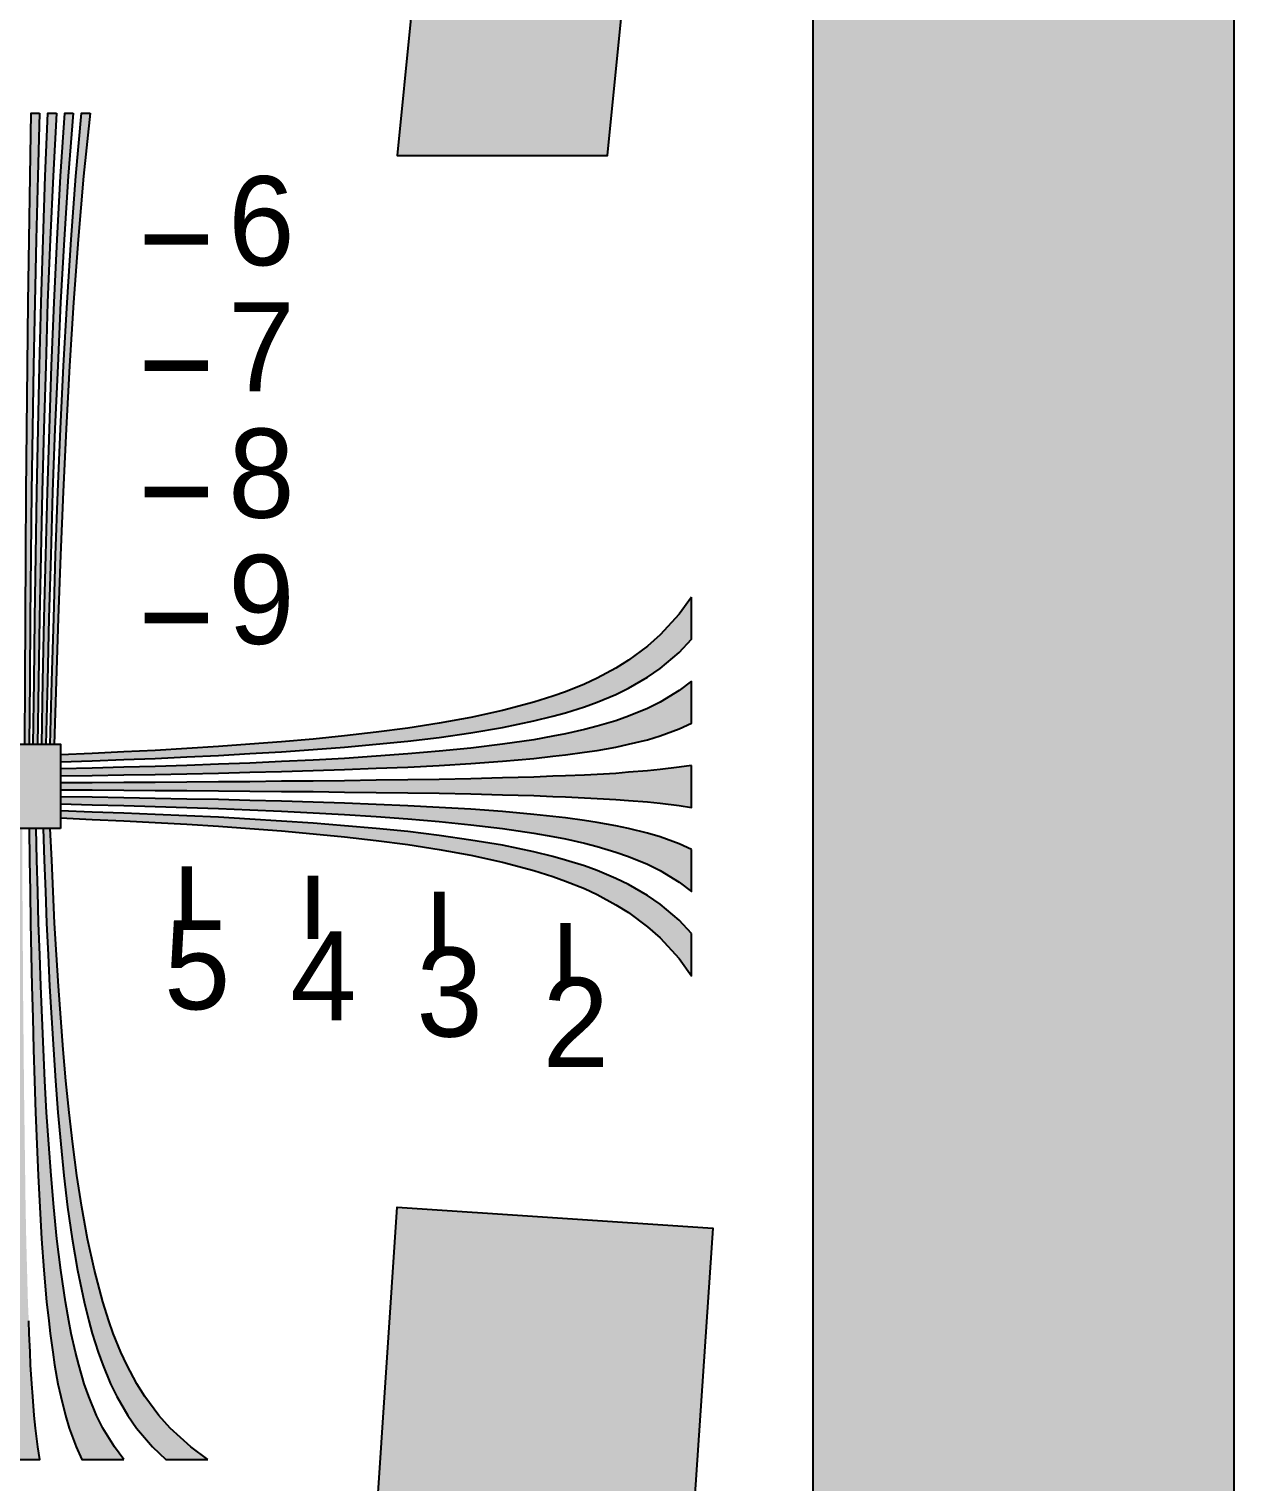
# Model space of a CAD drawing. Header units: millimetres. Extents: x 0 to 791, y 0 to 492.
# Drawn here: x 676.6 to 791.1, y 86 to 224.1 of the extents above; entities that cross this region are included whole.
import ezdxf

# ---------------------------------------------------------------- set-up
doc = ezdxf.new("R2010")
doc.units = ezdxf.units.MM
for name, color, linetype in [('FRAME', 7, 'Continuous'), ('LABELS', 7, 'Continuous'), ('PERIPHERY', 7, 'Continuous'), ('SFR', 7, 'Continuous')]:
    doc.layers.add(name, color=color, linetype=linetype)

msp = doc.modelspace()

# ---------------------------------------------------------------- hatches: boundary and pattern name
at = {"layer": 'FRAME', "true_color": 0x000000}
h = msp.add_hatch(color=7, dxfattribs=at)
h.dxf.hatch_style = 1
h.paths.add_polyline_path([(751.12, 452.12), (791.12, 452.12), (791.12, 52.13), (751.12, 52.13), (751.12, 452.12)])
at = {"layer": 'PERIPHERY', "true_color": 0x000000}
h = msp.add_hatch(color=7, dxfattribs=at)
h.dxf.hatch_style = 1
h.paths.add_polyline_path([(677.56, 216.13), (677.38, 210.13), (677.22, 204.12), (677.1, 198.12), (676.98, 192.12), (676.9, 186.12), (676.8, 180.12), (676.74, 174.12), (676.68, 168.12), (676.62, 162.12), (676.56, 156.12), (676.16, 156.12), (676.2, 162.12), (676.22, 168.12), (676.26, 174.12), (676.3, 180.12), (676.36, 186.12), (676.42, 192.12), (676.48, 198.12), (676.56, 204.12), (676.66, 210.13), (676.76, 216.13), (677.56, 216.13)])
h = msp.add_hatch(color=7, dxfattribs=at)
h.dxf.hatch_style = 1
h.paths.add_polyline_path([(679.16, 216.13), (678.84, 210.13), (678.56, 204.12), (678.32, 198.12), (678.14, 192.12), (677.96, 186.12), (677.8, 180.12), (677.68, 174.12), (677.56, 168.12), (677.46, 162.12), (677.36, 156.12), (676.96, 156.12), (677.04, 162.12), (677.12, 168.12), (677.2, 174.12), (677.3, 180.12), (677.42, 186.12), (677.56, 192.12), (677.72, 198.12), (677.9, 204.12), (678.1, 210.13), (678.36, 216.13), (679.16, 216.13)])
h = msp.add_hatch(color=7, dxfattribs=at)
h.dxf.hatch_style = 1
h.paths.add_polyline_path([(680.76, 216.13), (680.28, 210.13), (679.9, 204.12), (679.56, 198.12), (679.28, 192.12), (679.02, 186.12), (678.8, 180.12), (678.62, 174.12), (678.44, 168.12), (678.3, 162.12), (678.16, 156.12), (677.76, 156.12), (677.88, 162.12), (678, 168.12), (678.14, 174.12), (678.3, 180.12), (678.5, 186.12), (678.7, 192.12), (678.94, 198.12), (679.22, 204.12), (679.56, 210.13), (679.96, 216.13), (680.76, 216.13)])
h = msp.add_hatch(color=7, dxfattribs=at)
h.dxf.hatch_style = 1
h.paths.add_polyline_path([(682.36, 216.13), (681.74, 210.13), (681.22, 204.12), (680.8, 198.12), (680.42, 192.12), (680.1, 186.12), (679.8, 180.12), (679.56, 174.12), (679.34, 168.12), (679.14, 162.12), (678.96, 156.12), (678.56, 156.12), (678.72, 162.12), (678.9, 168.12), (679.08, 174.12), (679.3, 180.12), (679.56, 186.12), (679.84, 192.12), (680.18, 198.12), (680.56, 204.12), (681.02, 210.13), (681.56, 216.13), (682.36, 216.13)])
h = msp.add_hatch(color=7, dxfattribs=at)
h.dxf.hatch_style = 1
h.paths.add_polyline_path([(739.56, 170.13), (738.36, 168.49), (736.56, 166.53), (735.36, 165.47), (733.56, 164.13), (732.36, 163.37), (730.56, 162.41), (729.36, 161.85), (727.56, 161.13), (726.36, 160.71), (724.56, 160.13), (721.56, 159.33), (718.56, 158.67), (715.56, 158.13), (712.56, 157.67), (709.56, 157.27), (706.56, 156.93), (703.56, 156.63), (700.56, 156.37), (697.56, 156.13), (694.56, 155.91), (691.56, 155.73), (688.56, 155.55), (685.56, 155.41), (682.56, 155.27), (679.56, 155.13), (679.56, 154.47), (682.56, 154.57), (685.56, 154.67), (688.56, 154.79), (691.56, 154.93), (694.56, 155.07), (697.56, 155.25), (700.56, 155.43), (703.56, 155.63), (706.56, 155.87), (709.56, 156.13), (712.56, 156.43), (715.56, 156.79), (718.56, 157.23), (721.56, 157.73), (724.56, 158.35), (726.36, 158.79), (727.56, 159.13), (729.36, 159.69), (730.56, 160.13), (732.36, 160.87), (733.56, 161.47), (735.36, 162.51), (736.56, 163.33), (738.36, 164.85), (739.56, 166.13), (739.56, 170.13)])
h = msp.add_hatch(color=7, dxfattribs=at)
h.dxf.hatch_style = 1
h.paths.add_polyline_path([(739.56, 162.13), (738.36, 161.23), (736.56, 160.13), (735.36, 159.53), (733.56, 158.79), (732.36, 158.37), (730.56, 157.85), (729.36, 157.53), (727.56, 157.13), (726.36, 156.89), (724.56, 156.57), (721.56, 156.13), (718.56, 155.77), (715.56, 155.47), (712.56, 155.21), (709.56, 154.99), (706.56, 154.79), (703.56, 154.63), (700.56, 154.49), (697.56, 154.35), (694.56, 154.23), (691.56, 154.13), (688.56, 154.03), (685.56, 153.95), (682.56, 153.87), (679.56, 153.79), (679.56, 153.13), (682.56, 153.17), (685.56, 153.23), (688.56, 153.27), (691.56, 153.33), (694.56, 153.39), (697.56, 153.47), (700.56, 153.55), (703.56, 153.63), (706.56, 153.73), (709.56, 153.85), (712.56, 153.97), (715.56, 154.13), (718.56, 154.31), (721.56, 154.53), (724.56, 154.79), (726.36, 154.99), (727.56, 155.13), (729.36, 155.37), (730.56, 155.55), (732.36, 155.87), (733.56, 156.13), (735.36, 156.57), (736.56, 156.93), (738.36, 157.59), (739.56, 158.13), (739.56, 162.13)])
h = msp.add_hatch(color=7, dxfattribs=at)
h.dxf.hatch_style = 1
h.paths.add_polyline_path([(679.56, 148.13), (671.56, 148.13), (671.56, 156.13), (679.56, 156.13), (679.56, 148.13)])
h = msp.add_hatch(color=7, dxfattribs=at)
h.dxf.hatch_style = 1
h.paths.add_polyline_path([(739.56, 154.13), (738.36, 153.95), (736.56, 153.73), (735.36, 153.61), (733.56, 153.47), (732.36, 153.37), (730.56, 153.27), (729.36, 153.21), (727.56, 153.13), (726.36, 153.09), (724.56, 153.01), (721.56, 152.93), (718.56, 152.85), (715.56, 152.79), (712.56, 152.75), (709.56, 152.71), (706.56, 152.67), (703.56, 152.63), (700.56, 152.61), (697.56, 152.57), (694.56, 152.55), (691.56, 152.53), (688.56, 152.51), (685.56, 152.49), (682.56, 152.47), (679.56, 152.47), (679.56, 151.79), (682.56, 151.79), (685.56, 151.77), (688.56, 151.75), (691.56, 151.73), (694.56, 151.71), (697.56, 151.69), (700.56, 151.65), (703.56, 151.63), (706.56, 151.59), (709.56, 151.55), (712.56, 151.51), (715.56, 151.47), (718.56, 151.41), (721.56, 151.33), (724.56, 151.25), (726.36, 151.17), (727.56, 151.13), (729.36, 151.05), (730.56, 150.99), (732.36, 150.87), (733.56, 150.79), (735.36, 150.65), (736.56, 150.53), (738.36, 150.31), (739.56, 150.13), (739.56, 154.13)])
h = msp.add_hatch(color=7, dxfattribs=at)
h.dxf.hatch_style = 1
h.paths.add_polyline_path([(739.56, 146.13), (738.36, 146.67), (736.56, 147.33), (735.36, 147.69), (733.56, 148.13), (732.36, 148.37), (730.56, 148.71), (729.36, 148.89), (727.56, 149.13), (726.36, 149.27), (724.56, 149.47), (721.56, 149.73), (718.56, 149.95), (715.56, 150.13), (712.56, 150.29), (709.56, 150.41), (706.56, 150.53), (703.56, 150.63), (700.56, 150.71), (697.56, 150.79), (694.56, 150.87), (691.56, 150.93), (688.56, 150.99), (685.56, 151.03), (682.56, 151.09), (679.56, 151.13), (679.56, 150.47), (682.56, 150.39), (685.56, 150.31), (688.56, 150.23), (691.56, 150.13), (694.56, 150.03), (697.56, 149.91), (700.56, 149.77), (703.56, 149.63), (706.56, 149.47), (709.56, 149.27), (712.56, 149.05), (715.56, 148.79), (718.56, 148.49), (721.56, 148.13), (724.56, 147.69), (726.36, 147.37), (727.56, 147.13), (729.36, 146.73), (730.56, 146.41), (732.36, 145.87), (733.56, 145.47), (735.36, 144.73), (736.56, 144.13), (738.36, 143.03), (739.56, 142.13), (739.56, 146.13)])
h = msp.add_hatch(color=7, dxfattribs=at)
h.dxf.hatch_style = 1
h.paths.add_polyline_path([(739.56, 138.13), (738.36, 139.41), (736.56, 140.93), (735.36, 141.75), (733.56, 142.79), (732.36, 143.37), (730.56, 144.13), (729.36, 144.57), (727.56, 145.13), (726.36, 145.47), (724.56, 145.91), (721.56, 146.53), (718.56, 147.03), (715.56, 147.47), (712.56, 147.83), (709.56, 148.13), (706.56, 148.39), (703.56, 148.63), (700.56, 148.83), (697.56, 149.01), (694.56, 149.19), (691.56, 149.33), (688.56, 149.47), (685.56, 149.59), (682.56, 149.69), (679.56, 149.79), (679.56, 149.13), (682.56, 148.99), (685.56, 148.85), (688.56, 148.71), (691.56, 148.53), (694.56, 148.35), (697.56, 148.13), (700.56, 147.89), (703.56, 147.63), (706.56, 147.33), (709.56, 146.99), (712.56, 146.59), (715.56, 146.13), (718.56, 145.59), (721.56, 144.93), (724.56, 144.13), (726.36, 143.55), (727.56, 143.13), (729.36, 142.41), (730.56, 141.85), (732.36, 140.87), (733.56, 140.13), (735.36, 138.79), (736.56, 137.73), (738.36, 135.77), (739.56, 134.13), (739.56, 138.13)])
h = msp.add_hatch(color=7, dxfattribs=at)
h.dxf.hatch_style = 1
h.paths.add_polyline_path([(677.57, 88.13), (677.39, 89.33), (677.17, 91.13), (677.05, 92.33), (676.91, 94.13), (676.81, 95.33), (676.71, 97.13), (676.65, 98.33), (676.57, 100.13), (676.53, 101.33), (676.45, 103.13), (676.37, 106.13), (676.29, 109.13), (676.23, 112.13), (676.19, 115.13), (676.15, 118.13), (676.11, 121.13), (676.07, 124.13), (676.05, 127.13), (676.01, 130.13), (675.99, 133.13), (675.97, 136.13), (675.95, 139.13), (675.93, 142.13), (675.91, 145.13), (675.91, 148.13), (675.23, 148.13), (675.23, 145.13), (675.21, 142.13), (675.19, 139.13), (675.17, 136.13), (675.15, 133.13), (675.13, 130.13), (675.09, 127.13), (675.07, 124.13), (675.03, 121.13), (674.99, 118.13), (674.95, 115.13), (674.91, 112.13), (674.85, 109.13), (674.77, 106.13), (674.69, 103.13), (674.61, 101.33), (674.57, 100.13), (674.49, 98.33), (674.43, 97.13), (674.31, 95.33), (674.23, 94.13), (674.09, 92.33), (673.97, 91.13), (673.75, 89.33), (673.57, 88.13), (677.57, 88.13)])
h = msp.add_hatch(color=7, dxfattribs=at)
h.dxf.hatch_style = 1
h.paths.add_polyline_path([(685.57, 88.13), (684.67, 89.33), (683.57, 91.13), (682.97, 92.33), (682.23, 94.13), (681.81, 95.33), (681.29, 97.13), (680.97, 98.33), (680.57, 100.13), (680.33, 101.33), (680.01, 103.13), (679.57, 106.13), (679.21, 109.13), (678.91, 112.13), (678.65, 115.13), (678.43, 118.13), (678.23, 121.13), (678.07, 124.13), (677.93, 127.13), (677.79, 130.13), (677.67, 133.13), (677.57, 136.13), (677.47, 139.13), (677.39, 142.13), (677.31, 145.13), (677.23, 148.13), (676.57, 148.13), (676.61, 145.13), (676.67, 142.13), (676.71, 139.13), (676.77, 136.13), (676.83, 133.13), (676.91, 130.13), (676.99, 127.13), (677.07, 124.13), (677.17, 121.13), (677.29, 118.13), (677.41, 115.13), (677.57, 112.13), (677.75, 109.13), (677.97, 106.13), (678.23, 103.13), (678.43, 101.33), (678.57, 100.13), (678.81, 98.33), (678.99, 97.13), (679.31, 95.33), (679.57, 94.13), (680.01, 92.33), (680.37, 91.13), (681.03, 89.33), (681.57, 88.13), (685.57, 88.13)])
h = msp.add_hatch(color=7, dxfattribs=at)
h.dxf.hatch_style = 1
h.paths.add_polyline_path([(693.57, 88.13), (691.93, 89.33), (689.97, 91.13), (688.91, 92.33), (687.57, 94.13), (686.81, 95.33), (685.85, 97.13), (685.29, 98.33), (684.57, 100.13), (684.15, 101.33), (683.57, 103.13), (682.77, 106.13), (682.11, 109.13), (681.57, 112.13), (681.11, 115.13), (680.71, 118.13), (680.37, 121.13), (680.07, 124.13), (679.81, 127.13), (679.57, 130.13), (679.35, 133.13), (679.17, 136.13), (678.99, 139.13), (678.85, 142.13), (678.71, 145.13), (678.57, 148.13), (677.91, 148.13), (678.01, 145.13), (678.11, 142.13), (678.23, 139.13), (678.37, 136.13), (678.51, 133.13), (678.69, 130.13), (678.87, 127.13), (679.07, 124.13), (679.31, 121.13), (679.57, 118.13), (679.87, 115.13), (680.23, 112.13), (680.67, 109.13), (681.17, 106.13), (681.79, 103.13), (682.23, 101.33), (682.57, 100.13), (683.13, 98.33), (683.57, 97.13), (684.31, 95.33), (684.91, 94.13), (685.95, 92.33), (686.77, 91.13), (688.29, 89.33), (689.57, 88.13), (693.57, 88.13)])
at = {"layer": 'SFR', "true_color": 0x000000}
h = msp.add_hatch(color=7, dxfattribs=at)
h.dxf.hatch_style = 1
h.paths.add_polyline_path([(619.56, 292.12), (611.56, 212.12), (631.56, 212.12), (634.97, 246.18), (714.17, 238.26), (711.56, 212.12), (731.56, 212.12), (739.56, 292.12), (719.56, 292.12), (716.15, 258.06), (636.95, 265.99), (639.56, 292.12), (619.56, 292.12), (619.56, 292.12)])
h = msp.add_hatch(color=7, dxfattribs=at)
h.dxf.hatch_style = 1
h.paths.add_polyline_path([(739.56, 80.12), (709.56, 82.12), (711.56, 112.13), (741.56, 110.13), (739.56, 80.12)])

# ---------------------------------------------------------------- linework, layer by layer
at = {"layer": 'FRAME', "color": 250}
msp.add_lwpolyline([(751.12, 452.12), (791.12, 452.12), (791.12, 52.13), (751.12, 52.13), (751.12, 452.12)], close=True, dxfattribs=at)
at = {"layer": 'FRAME', "color": 250, "true_color": 0x000000}
for points in [[(751.12, 452.12), (751.12, 52.13), (791.12, 52.13)], [(791.12, 52.13), (791.12, 452.12), (751.12, 452.12)]]:
    msp.add_solid(points, dxfattribs=at)
at = {"layer": 'PERIPHERY', "color": 250}
for points in [[(677.56, 216.13), (677.38, 210.13), (677.22, 204.12), (677.1, 198.12), (676.98, 192.12), (676.9, 186.12), (676.8, 180.12), (676.74, 174.12), (676.68, 168.12), (676.62, 162.12), (676.56, 156.12), (676.16, 156.12), (676.2, 162.12), (676.22, 168.12), (676.26, 174.12), (676.3, 180.12), (676.36, 186.12), (676.42, 192.12), (676.48, 198.12), (676.56, 204.12), (676.66, 210.13), (676.76, 216.13), (677.56, 216.13)], [(679.16, 216.13), (678.84, 210.13), (678.56, 204.12), (678.32, 198.12), (678.14, 192.12), (677.96, 186.12), (677.8, 180.12), (677.68, 174.12), (677.56, 168.12), (677.46, 162.12), (677.36, 156.12), (676.96, 156.12), (677.04, 162.12), (677.12, 168.12), (677.2, 174.12), (677.3, 180.12), (677.42, 186.12), (677.56, 192.12), (677.72, 198.12), (677.9, 204.12), (678.1, 210.13), (678.36, 216.13), (679.16, 216.13)], [(680.76, 216.13), (680.28, 210.13), (679.9, 204.12), (679.56, 198.12), (679.28, 192.12), (679.02, 186.12), (678.8, 180.12), (678.62, 174.12), (678.44, 168.12), (678.3, 162.12), (678.16, 156.12), (677.76, 156.12), (677.88, 162.12), (678, 168.12), (678.14, 174.12), (678.3, 180.12), (678.5, 186.12), (678.7, 192.12), (678.94, 198.12), (679.22, 204.12), (679.56, 210.13), (679.96, 216.13), (680.76, 216.13)], [(682.36, 216.13), (681.74, 210.13), (681.22, 204.12), (680.8, 198.12), (680.42, 192.12), (680.1, 186.12), (679.8, 180.12), (679.56, 174.12), (679.34, 168.12), (679.14, 162.12), (678.96, 156.12), (678.56, 156.12), (678.72, 162.12), (678.9, 168.12), (679.08, 174.12), (679.3, 180.12), (679.56, 186.12), (679.84, 192.12), (680.18, 198.12), (680.56, 204.12), (681.02, 210.13), (681.56, 216.13), (682.36, 216.13)], [(739.56, 170.13), (738.36, 168.49), (736.56, 166.53), (735.36, 165.47), (733.56, 164.13), (732.36, 163.37), (730.56, 162.41), (729.36, 161.85), (727.56, 161.13), (726.36, 160.71), (724.56, 160.13), (721.56, 159.33), (718.56, 158.67), (715.56, 158.13), (712.56, 157.67), (709.56, 157.27), (706.56, 156.93), (703.56, 156.63), (700.56, 156.37), (697.56, 156.13), (694.56, 155.91), (691.56, 155.73), (688.56, 155.55), (685.56, 155.41), (682.56, 155.27), (679.56, 155.13), (679.56, 154.47), (682.56, 154.57), (685.56, 154.67), (688.56, 154.79), (691.56, 154.93), (694.56, 155.07), (697.56, 155.25), (700.56, 155.43), (703.56, 155.63), (706.56, 155.87), (709.56, 156.13), (712.56, 156.43), (715.56, 156.79), (718.56, 157.23), (721.56, 157.73), (724.56, 158.35), (726.36, 158.79), (727.56, 159.13), (729.36, 159.69), (730.56, 160.13), (732.36, 160.87), (733.56, 161.47), (735.36, 162.51), (736.56, 163.33), (738.36, 164.85), (739.56, 166.13), (739.56, 170.13)], [(739.56, 162.13), (738.36, 161.23), (736.56, 160.13), (735.36, 159.53), (733.56, 158.79), (732.36, 158.37), (730.56, 157.85), (729.36, 157.53), (727.56, 157.13), (726.36, 156.89), (724.56, 156.57), (721.56, 156.13), (718.56, 155.77), (715.56, 155.47), (712.56, 155.21), (709.56, 154.99), (706.56, 154.79), (703.56, 154.63), (700.56, 154.49), (697.56, 154.35), (694.56, 154.23), (691.56, 154.13), (688.56, 154.03), (685.56, 153.95), (682.56, 153.87), (679.56, 153.79), (679.56, 153.13), (682.56, 153.17), (685.56, 153.23), (688.56, 153.27), (691.56, 153.33), (694.56, 153.39), (697.56, 153.47), (700.56, 153.55), (703.56, 153.63), (706.56, 153.73), (709.56, 153.85), (712.56, 153.97), (715.56, 154.13), (718.56, 154.31), (721.56, 154.53), (724.56, 154.79), (726.36, 154.99), (727.56, 155.13), (729.36, 155.37), (730.56, 155.55), (732.36, 155.87), (733.56, 156.13), (735.36, 156.57), (736.56, 156.93), (738.36, 157.59), (739.56, 158.13), (739.56, 162.13)], [(679.56, 148.13), (671.56, 148.13), (671.56, 156.13), (679.56, 156.13), (679.56, 148.13)], [(739.56, 154.13), (738.36, 153.95), (736.56, 153.73), (735.36, 153.61), (733.56, 153.47), (732.36, 153.37), (730.56, 153.27), (729.36, 153.21), (727.56, 153.13), (726.36, 153.09), (724.56, 153.01), (721.56, 152.93), (718.56, 152.85), (715.56, 152.79), (712.56, 152.75), (709.56, 152.71), (706.56, 152.67), (703.56, 152.63), (700.56, 152.61), (697.56, 152.57), (694.56, 152.55), (691.56, 152.53), (688.56, 152.51), (685.56, 152.49), (682.56, 152.47), (679.56, 152.47), (679.56, 151.79), (682.56, 151.79), (685.56, 151.77), (688.56, 151.75), (691.56, 151.73), (694.56, 151.71), (697.56, 151.69), (700.56, 151.65), (703.56, 151.63), (706.56, 151.59), (709.56, 151.55), (712.56, 151.51), (715.56, 151.47), (718.56, 151.41), (721.56, 151.33), (724.56, 151.25), (726.36, 151.17), (727.56, 151.13), (729.36, 151.05), (730.56, 150.99), (732.36, 150.87), (733.56, 150.79), (735.36, 150.65), (736.56, 150.53), (738.36, 150.31), (739.56, 150.13), (739.56, 154.13)], [(739.56, 146.13), (738.36, 146.67), (736.56, 147.33), (735.36, 147.69), (733.56, 148.13), (732.36, 148.37), (730.56, 148.71), (729.36, 148.89), (727.56, 149.13), (726.36, 149.27), (724.56, 149.47), (721.56, 149.73), (718.56, 149.95), (715.56, 150.13), (712.56, 150.29), (709.56, 150.41), (706.56, 150.53), (703.56, 150.63), (700.56, 150.71), (697.56, 150.79), (694.56, 150.87), (691.56, 150.93), (688.56, 150.99), (685.56, 151.03), (682.56, 151.09), (679.56, 151.13), (679.56, 150.47), (682.56, 150.39), (685.56, 150.31), (688.56, 150.23), (691.56, 150.13), (694.56, 150.03), (697.56, 149.91), (700.56, 149.77), (703.56, 149.63), (706.56, 149.47), (709.56, 149.27), (712.56, 149.05), (715.56, 148.79), (718.56, 148.49), (721.56, 148.13), (724.56, 147.69), (726.36, 147.37), (727.56, 147.13), (729.36, 146.73), (730.56, 146.41), (732.36, 145.87), (733.56, 145.47), (735.36, 144.73), (736.56, 144.13), (738.36, 143.03), (739.56, 142.13), (739.56, 146.13)], [(739.56, 138.13), (738.36, 139.41), (736.56, 140.93), (735.36, 141.75), (733.56, 142.79), (732.36, 143.37), (730.56, 144.13), (729.36, 144.57), (727.56, 145.13), (726.36, 145.47), (724.56, 145.91), (721.56, 146.53), (718.56, 147.03), (715.56, 147.47), (712.56, 147.83), (709.56, 148.13), (706.56, 148.39), (703.56, 148.63), (700.56, 148.83), (697.56, 149.01), (694.56, 149.19), (691.56, 149.33), (688.56, 149.47), (685.56, 149.59), (682.56, 149.69), (679.56, 149.79), (679.56, 149.13), (682.56, 148.99), (685.56, 148.85), (688.56, 148.71), (691.56, 148.53), (694.56, 148.35), (697.56, 148.13), (700.56, 147.89), (703.56, 147.63), (706.56, 147.33), (709.56, 146.99), (712.56, 146.59), (715.56, 146.13), (718.56, 145.59), (721.56, 144.93), (724.56, 144.13), (726.36, 143.55), (727.56, 143.13), (729.36, 142.41), (730.56, 141.85), (732.36, 140.87), (733.56, 140.13), (735.36, 138.79), (736.56, 137.73), (738.36, 135.77), (739.56, 134.13), (739.56, 138.13)], [(685.57, 88.13), (684.67, 89.33), (683.57, 91.13), (682.97, 92.33), (682.23, 94.13), (681.81, 95.33), (681.29, 97.13), (680.97, 98.33), (680.57, 100.13), (680.33, 101.33), (680.01, 103.13), (679.57, 106.13), (679.21, 109.13), (678.91, 112.13), (678.65, 115.13), (678.43, 118.13), (678.23, 121.13), (678.07, 124.13), (677.93, 127.13), (677.79, 130.13), (677.67, 133.13), (677.57, 136.13), (677.47, 139.13), (677.39, 142.13), (677.31, 145.13), (677.23, 148.13), (676.57, 148.13), (676.61, 145.13), (676.67, 142.13), (676.71, 139.13), (676.77, 136.13), (676.83, 133.13), (676.91, 130.13), (676.99, 127.13), (677.07, 124.13), (677.17, 121.13), (677.29, 118.13), (677.41, 115.13), (677.57, 112.13), (677.75, 109.13), (677.97, 106.13), (678.23, 103.13), (678.43, 101.33), (678.57, 100.13), (678.81, 98.33), (678.99, 97.13), (679.31, 95.33), (679.57, 94.13), (680.01, 92.33), (680.37, 91.13), (681.03, 89.33), (681.57, 88.13), (685.57, 88.13)], [(693.57, 88.13), (691.93, 89.33), (689.97, 91.13), (688.91, 92.33), (687.57, 94.13), (686.81, 95.33), (685.85, 97.13), (685.29, 98.33), (684.57, 100.13), (684.15, 101.33), (683.57, 103.13), (682.77, 106.13), (682.11, 109.13), (681.57, 112.13), (681.11, 115.13), (680.71, 118.13), (680.37, 121.13), (680.07, 124.13), (679.81, 127.13), (679.57, 130.13), (679.35, 133.13), (679.17, 136.13), (678.99, 139.13), (678.85, 142.13), (678.71, 145.13), (678.57, 148.13), (677.91, 148.13), (678.01, 145.13), (678.11, 142.13), (678.23, 139.13), (678.37, 136.13), (678.51, 133.13), (678.69, 130.13), (678.87, 127.13), (679.07, 124.13), (679.31, 121.13), (679.57, 118.13), (679.87, 115.13), (680.23, 112.13), (680.67, 109.13), (681.17, 106.13), (681.79, 103.13), (682.23, 101.33), (682.57, 100.13), (683.13, 98.33), (683.57, 97.13), (684.31, 95.33), (684.91, 94.13), (685.95, 92.33), (686.77, 91.13), (688.29, 89.33), (689.57, 88.13), (693.57, 88.13)]]:
    msp.add_lwpolyline(points, close=True, dxfattribs=at)
at = {"layer": 'PERIPHERY', "color": 250, "lineweight": 35, "const_width": 1}
for points in [[(693.56, 204.12), (687.56, 204.12)], [(693.56, 192.12), (687.56, 192.12)], [(693.56, 180.12), (687.56, 180.12)], [(693.56, 168.13), (687.56, 168.13)], [(691.56, 144.53), (691.56, 138.53)], [(703.56, 143.63), (703.56, 137.63)], [(715.56, 142.13), (715.56, 136.13)], [(727.56, 139.13), (727.56, 133.13)]]:
    msp.add_lwpolyline(points, dxfattribs=at)
at = {"layer": 'PERIPHERY', "color": 250}
msp.add_lwpolyline([(673.57, 88.13), (677.57, 88.13), (677.57, 88.13), (677.39, 89.33), (677.17, 91.13), (677.05, 92.33), (676.91, 94.13), (676.81, 95.33), (676.71, 97.13), (676.65, 98.33), (676.57, 100.13), (676.53, 101.33)], dxfattribs=at)
at = {"layer": 'PERIPHERY', "color": 250, "true_color": 0x000000}
for points in [[(677.56, 216.13), (676.3, 180.12), (676.26, 174.12)], [(676.26, 174.12), (677.38, 210.13), (677.56, 216.13)], [(677.56, 216.13), (676.36, 186.12), (676.3, 180.12)], [(677.56, 216.13), (676.42, 192.12), (676.36, 186.12)], [(677.56, 216.13), (676.48, 198.12), (676.42, 192.12)], [(677.56, 216.13), (676.56, 204.12), (676.48, 198.12)], [(677.56, 216.13), (676.66, 210.13), (676.56, 204.12)], [(677.56, 216.13), (676.76, 216.13), (676.66, 210.13)], [(679.16, 216.13), (677.56, 192.12), (677.42, 186.12)], [(677.42, 186.12), (678.84, 210.13), (679.16, 216.13)], [(679.16, 216.13), (677.72, 198.12), (677.56, 192.12)], [(679.16, 216.13), (677.9, 204.12), (677.72, 198.12)], [(679.16, 216.13), (678.1, 210.13), (677.9, 204.12)], [(679.16, 216.13), (678.36, 216.13), (678.1, 210.13)], [(680.76, 216.13), (678.94, 198.12), (678.7, 192.12)], [(678.7, 192.12), (680.28, 210.13), (680.76, 216.13)], [(680.76, 216.13), (679.22, 204.12), (678.94, 198.12)], [(680.76, 216.13), (679.56, 210.13), (679.22, 204.12)], [(680.76, 216.13), (679.96, 216.13), (679.56, 210.13)], [(682.36, 216.13), (680.18, 198.12), (679.84, 192.12)], [(679.84, 192.12), (681.74, 210.13), (682.36, 216.13)], [(682.36, 216.13), (680.56, 204.12), (680.18, 198.12)], [(682.36, 216.13), (681.02, 210.13), (680.56, 204.12)], [(682.36, 216.13), (681.56, 216.13), (681.02, 210.13)], [(676.26, 174.12), (677.22, 204.12), (677.38, 210.13)], [(677.42, 186.12), (678.56, 204.12), (678.84, 210.13)], [(678.7, 192.12), (679.9, 204.12), (680.28, 210.13)], [(679.84, 192.12), (681.22, 204.12), (681.74, 210.13)], [(676.26, 174.12), (677.1, 198.12), (677.22, 204.12)], [(677.42, 186.12), (678.32, 198.12), (678.56, 204.12)], [(678.7, 192.12), (679.56, 198.12), (679.9, 204.12)], [(679.84, 192.12), (680.8, 198.12), (681.22, 204.12)], [(676.26, 174.12), (676.98, 192.12), (677.1, 198.12)], [(677.42, 186.12), (678.14, 192.12), (678.32, 198.12)], [(678.7, 192.12), (679.28, 192.12), (679.56, 198.12)], [(679.84, 192.12), (680.42, 192.12), (680.8, 198.12)], [(676.26, 174.12), (676.9, 186.12), (676.98, 192.12)], [(677.42, 186.12), (677.96, 186.12), (678.14, 192.12)], [(678.7, 192.12), (677.88, 162.12), (677.76, 156.12)], [(678.7, 192.12), (677.76, 156.12), (678.16, 156.12)], [(678.7, 192.12), (678, 168.12), (677.88, 162.12)], [(678.7, 192.12), (678.14, 174.12), (678, 168.12)], [(678.7, 192.12), (678.5, 186.12), (678.14, 174.12)], [(678.7, 192.12), (678.16, 156.12), (678.3, 162.12)], [(678.7, 192.12), (678.3, 162.12), (678.44, 168.12)], [(678.7, 192.12), (678.44, 168.12), (678.62, 174.12)], [(679.84, 192.12), (678.72, 162.12), (678.56, 156.12)], [(679.84, 192.12), (678.56, 156.12), (678.96, 156.12)], [(678.7, 192.12), (678.62, 174.12), (678.8, 180.12)], [(678.7, 192.12), (678.8, 180.12), (679.02, 186.12)], [(678.7, 192.12), (679.02, 186.12), (679.28, 192.12)], [(679.84, 192.12), (678.9, 168.12), (678.72, 162.12)], [(679.84, 192.12), (679.08, 174.12), (678.9, 168.12)], [(679.84, 192.12), (678.96, 156.12), (679.14, 162.12)], [(679.84, 192.12), (679.3, 180.12), (679.08, 174.12)], [(679.84, 192.12), (679.14, 162.12), (679.34, 168.12)], [(679.84, 192.12), (679.56, 186.12), (679.3, 180.12)], [(679.84, 192.12), (679.34, 168.12), (679.56, 174.12)], [(679.84, 192.12), (679.56, 174.12), (679.8, 180.12)], [(679.84, 192.12), (679.8, 180.12), (680.1, 186.12)], [(679.84, 192.12), (680.1, 186.12), (680.42, 192.12)], [(676.26, 174.12), (676.8, 180.12), (676.9, 186.12)], [(677.42, 186.12), (677.04, 162.12), (676.96, 156.12)], [(677.42, 186.12), (676.96, 156.12), (677.36, 156.12)], [(677.42, 186.12), (677.12, 168.12), (677.04, 162.12)], [(677.42, 186.12), (677.2, 174.12), (677.12, 168.12)], [(677.42, 186.12), (677.3, 180.12), (677.2, 174.12)], [(677.42, 186.12), (677.36, 156.12), (677.46, 162.12)], [(677.42, 186.12), (677.46, 162.12), (677.56, 168.12)], [(677.42, 186.12), (677.56, 168.12), (677.68, 174.12)], [(677.42, 186.12), (677.68, 174.12), (677.8, 180.12)], [(677.42, 186.12), (677.8, 180.12), (677.96, 186.12)], [(678.5, 186.12), (678.3, 180.12), (678.14, 174.12)], [(676.26, 174.12), (676.74, 174.12), (676.8, 180.12)], [(676.26, 174.12), (676.56, 156.12), (676.62, 162.12)], [(676.26, 174.12), (676.62, 162.12), (676.68, 168.12)], [(676.26, 174.12), (676.68, 168.12), (676.74, 174.12)], [(739.56, 166.13), (739.56, 170.13), (738.36, 168.49)], [(739.56, 166.13), (738.36, 168.49), (736.56, 166.53)], [(739.56, 166.13), (729.36, 161.85), (718.56, 157.23)], [(739.56, 166.13), (718.56, 157.23), (721.56, 157.73)], [(739.56, 166.13), (721.56, 157.73), (724.56, 158.35)], [(739.56, 166.13), (724.56, 158.35), (726.36, 158.79)], [(739.56, 166.13), (726.36, 158.79), (727.56, 159.13)], [(739.56, 166.13), (727.56, 159.13), (729.36, 159.69)], [(739.56, 166.13), (730.56, 162.41), (729.36, 161.85)], [(739.56, 166.13), (729.36, 159.69), (730.56, 160.13)], [(739.56, 166.13), (732.36, 163.37), (730.56, 162.41)], [(739.56, 166.13), (730.56, 160.13), (732.36, 160.87)], [(739.56, 166.13), (733.56, 164.13), (732.36, 163.37)], [(739.56, 166.13), (732.36, 160.87), (733.56, 161.47)], [(739.56, 166.13), (735.36, 165.47), (733.56, 164.13)], [(739.56, 166.13), (733.56, 161.47), (735.36, 162.51)], [(739.56, 166.13), (736.56, 166.53), (735.36, 165.47)], [(739.56, 166.13), (735.36, 162.51), (736.56, 163.33)], [(736.56, 163.33), (738.36, 164.85), (739.56, 166.13)], [(729.36, 161.85), (727.56, 161.13), (718.56, 157.23)], [(739.56, 158.13), (739.56, 162.13), (738.36, 161.23)], [(727.56, 161.13), (726.36, 160.71), (715.56, 156.79)], [(727.56, 161.13), (715.56, 156.79), (718.56, 157.23)], [(726.36, 160.71), (724.56, 160.13), (715.56, 156.79)], [(739.56, 158.13), (738.36, 161.23), (736.56, 160.13)], [(721.56, 159.33), (718.56, 158.67), (706.56, 155.87)], [(721.56, 159.33), (706.56, 155.87), (709.56, 156.13)], [(721.56, 159.33), (709.56, 156.13), (712.56, 156.43)], [(724.56, 160.13), (721.56, 159.33), (712.56, 156.43)], [(724.56, 160.13), (712.56, 156.43), (715.56, 156.79)], [(739.56, 158.13), (735.36, 159.53), (733.56, 158.79)], [(739.56, 158.13), (736.56, 160.13), (735.36, 159.53)], [(712.56, 157.67), (709.56, 157.27), (694.56, 155.07)], [(712.56, 157.67), (694.56, 155.07), (697.56, 155.25)], [(715.56, 158.13), (712.56, 157.67), (697.56, 155.25)], [(715.56, 158.13), (697.56, 155.25), (700.56, 155.43)], [(715.56, 158.13), (700.56, 155.43), (703.56, 155.63)], [(739.56, 158.13), (718.56, 155.77), (700.56, 153.55)], [(739.56, 158.13), (700.56, 153.55), (703.56, 153.63)], [(718.56, 158.67), (715.56, 158.13), (703.56, 155.63)], [(718.56, 158.67), (703.56, 155.63), (706.56, 155.87)], [(739.56, 158.13), (703.56, 153.63), (706.56, 153.73)], [(739.56, 158.13), (706.56, 153.73), (709.56, 153.85)], [(739.56, 158.13), (709.56, 153.85), (712.56, 153.97)], [(739.56, 158.13), (712.56, 153.97), (715.56, 154.13)], [(739.56, 158.13), (715.56, 154.13), (718.56, 154.31)], [(739.56, 158.13), (721.56, 156.13), (718.56, 155.77)], [(739.56, 158.13), (718.56, 154.31), (721.56, 154.53)], [(739.56, 158.13), (724.56, 156.57), (721.56, 156.13)], [(739.56, 158.13), (721.56, 154.53), (724.56, 154.79)], [(739.56, 158.13), (726.36, 156.89), (724.56, 156.57)], [(739.56, 158.13), (724.56, 154.79), (726.36, 154.99)], [(739.56, 158.13), (727.56, 157.13), (726.36, 156.89)], [(739.56, 158.13), (726.36, 154.99), (727.56, 155.13)], [(739.56, 158.13), (729.36, 157.53), (727.56, 157.13)], [(739.56, 158.13), (727.56, 155.13), (729.36, 155.37)], [(739.56, 158.13), (730.56, 157.85), (729.36, 157.53)], [(739.56, 158.13), (729.36, 155.37), (730.56, 155.55)], [(739.56, 158.13), (732.36, 158.37), (730.56, 157.85)], [(739.56, 158.13), (730.56, 155.55), (732.36, 155.87)], [(739.56, 158.13), (733.56, 158.79), (732.36, 158.37)], [(739.56, 158.13), (732.36, 155.87), (733.56, 156.13)], [(739.56, 158.13), (733.56, 156.13), (735.36, 156.57)], [(739.56, 158.13), (735.36, 156.57), (736.56, 156.93)], [(736.56, 156.93), (738.36, 157.59), (739.56, 158.13)], [(679.56, 148.13), (679.56, 156.13), (671.56, 156.13)], [(671.56, 156.13), (671.56, 148.13), (679.56, 148.13)], [(703.56, 156.63), (700.56, 156.37), (679.56, 154.47)], [(703.56, 156.63), (679.56, 154.47), (682.56, 154.57)], [(700.56, 156.37), (697.56, 156.13), (679.56, 154.47)], [(697.56, 156.13), (694.56, 155.91), (679.56, 154.47)], [(703.56, 156.63), (682.56, 154.57), (685.56, 154.67)], [(706.56, 156.93), (703.56, 156.63), (685.56, 154.67)], [(706.56, 156.93), (685.56, 154.67), (688.56, 154.79)], [(709.56, 157.27), (706.56, 156.93), (688.56, 154.79)], [(709.56, 157.27), (688.56, 154.79), (691.56, 154.93)], [(709.56, 157.27), (691.56, 154.93), (694.56, 155.07)], [(694.56, 155.91), (691.56, 155.73), (679.56, 154.47)], [(691.56, 155.73), (688.56, 155.55), (679.56, 154.47)], [(688.56, 155.55), (682.56, 155.27), (679.56, 155.13)], [(688.56, 155.55), (679.56, 155.13), (679.56, 154.47)], [(706.56, 154.79), (703.56, 154.63), (679.56, 153.13)], [(706.56, 154.79), (679.56, 153.13), (682.56, 153.17)], [(688.56, 155.55), (685.56, 155.41), (682.56, 155.27)], [(709.56, 154.99), (706.56, 154.79), (682.56, 153.17)], [(709.56, 154.99), (682.56, 153.17), (685.56, 153.23)], [(709.56, 154.99), (685.56, 153.23), (688.56, 153.27)], [(712.56, 155.21), (709.56, 154.99), (688.56, 153.27)], [(712.56, 155.21), (688.56, 153.27), (691.56, 153.33)], [(715.56, 155.47), (712.56, 155.21), (691.56, 153.33)], [(715.56, 155.47), (691.56, 153.33), (694.56, 153.39)], [(715.56, 155.47), (694.56, 153.39), (697.56, 153.47)], [(718.56, 155.77), (715.56, 155.47), (697.56, 153.47)], [(718.56, 155.77), (697.56, 153.47), (700.56, 153.55)], [(703.56, 154.63), (700.56, 154.49), (679.56, 153.13)], [(700.56, 154.49), (697.56, 154.35), (679.56, 153.13)], [(697.56, 154.35), (694.56, 154.23), (679.56, 153.13)], [(694.56, 154.23), (691.56, 154.13), (679.56, 153.13)], [(691.56, 154.13), (688.56, 154.03), (679.56, 153.13)], [(688.56, 154.03), (685.56, 153.95), (679.56, 153.79)], [(688.56, 154.03), (679.56, 153.79), (679.56, 153.13)], [(685.56, 153.95), (682.56, 153.87), (679.56, 153.79)], [(739.56, 150.13), (732.36, 153.37), (730.56, 153.27)], [(739.56, 150.13), (733.56, 153.47), (732.36, 153.37)], [(739.56, 150.13), (735.36, 153.61), (733.56, 153.47)], [(739.56, 150.13), (736.56, 153.73), (735.36, 153.61)], [(739.56, 150.13), (738.36, 153.95), (736.56, 153.73)], [(739.56, 150.13), (739.56, 154.13), (738.36, 153.95)], [(721.56, 152.93), (718.56, 152.85), (679.56, 151.79)], [(721.56, 152.93), (679.56, 151.79), (682.56, 151.79)], [(718.56, 152.85), (715.56, 152.79), (679.56, 151.79)], [(715.56, 152.79), (712.56, 152.75), (679.56, 151.79)], [(712.56, 152.75), (709.56, 152.71), (679.56, 151.79)], [(709.56, 152.71), (706.56, 152.67), (679.56, 151.79)], [(706.56, 152.67), (703.56, 152.63), (679.56, 151.79)], [(703.56, 152.63), (697.56, 152.57), (679.56, 151.79)], [(697.56, 152.57), (694.56, 152.55), (679.56, 151.79)], [(694.56, 152.55), (691.56, 152.53), (679.56, 151.79)], [(691.56, 152.53), (688.56, 152.51), (679.56, 151.79)], [(688.56, 152.51), (685.56, 152.49), (679.56, 151.79)], [(685.56, 152.49), (682.56, 152.47), (679.56, 151.79)], [(682.56, 152.47), (679.56, 152.47), (679.56, 151.79)], [(721.56, 152.93), (682.56, 151.79), (685.56, 151.77)], [(721.56, 152.93), (685.56, 151.77), (688.56, 151.75)], [(721.56, 152.93), (688.56, 151.75), (691.56, 151.73)], [(721.56, 152.93), (691.56, 151.73), (694.56, 151.71)], [(721.56, 152.93), (694.56, 151.71), (697.56, 151.69)], [(721.56, 152.93), (697.56, 151.69), (700.56, 151.65)], [(703.56, 152.63), (700.56, 152.61), (697.56, 152.57)], [(721.56, 152.93), (700.56, 151.65), (703.56, 151.63)], [(721.56, 152.93), (703.56, 151.63), (706.56, 151.59)], [(721.56, 152.93), (706.56, 151.59), (709.56, 151.55)], [(721.56, 152.93), (709.56, 151.55), (712.56, 151.51)], [(721.56, 152.93), (712.56, 151.51), (715.56, 151.47)], [(721.56, 152.93), (715.56, 151.47), (718.56, 151.41)], [(721.56, 152.93), (718.56, 151.41), (721.56, 151.33)], [(739.56, 150.13), (724.56, 153.01), (721.56, 152.93)], [(721.56, 152.93), (721.56, 151.33), (724.56, 151.25)], [(721.56, 152.93), (724.56, 151.25), (726.36, 151.17)], [(721.56, 152.93), (726.36, 151.17), (727.56, 151.13)], [(721.56, 152.93), (727.56, 151.13), (729.36, 151.05)], [(721.56, 152.93), (729.36, 151.05), (730.56, 150.99)], [(721.56, 152.93), (730.56, 150.99), (732.36, 150.87)], [(721.56, 152.93), (732.36, 150.87), (733.56, 150.79)], [(721.56, 152.93), (733.56, 150.79), (735.36, 150.65)], [(721.56, 152.93), (735.36, 150.65), (736.56, 150.53)], [(721.56, 152.93), (736.56, 150.53), (738.36, 150.31)], [(721.56, 152.93), (738.36, 150.31), (739.56, 150.13)], [(739.56, 150.13), (726.36, 153.09), (724.56, 153.01)], [(739.56, 150.13), (727.56, 153.13), (726.36, 153.09)], [(739.56, 150.13), (729.36, 153.21), (727.56, 153.13)], [(739.56, 150.13), (730.56, 153.27), (729.36, 153.21)], [(732.36, 148.37), (682.56, 151.09), (679.56, 151.13)], [(679.56, 151.13), (679.56, 150.47), (682.56, 150.39)], [(679.56, 151.13), (682.56, 150.39), (685.56, 150.31)], [(679.56, 151.13), (685.56, 150.31), (688.56, 150.23)], [(679.56, 151.13), (688.56, 150.23), (691.56, 150.13)], [(679.56, 151.13), (691.56, 150.13), (694.56, 150.03)], [(679.56, 151.13), (694.56, 150.03), (697.56, 149.91)], [(732.36, 148.37), (679.56, 151.13), (697.56, 149.91)], [(732.36, 148.37), (685.56, 151.03), (682.56, 151.09)], [(732.36, 148.37), (688.56, 150.99), (685.56, 151.03)], [(732.36, 148.37), (691.56, 150.93), (688.56, 150.99)], [(732.36, 148.37), (694.56, 150.87), (691.56, 150.93)], [(732.36, 148.37), (697.56, 150.79), (694.56, 150.87)], [(732.36, 148.37), (700.56, 150.71), (697.56, 150.79)], [(732.36, 148.37), (703.56, 150.63), (700.56, 150.71)], [(732.36, 148.37), (706.56, 150.53), (703.56, 150.63)], [(703.56, 148.63), (682.56, 149.69), (679.56, 149.79)], [(703.56, 148.63), (679.56, 149.79), (679.56, 149.13)], [(703.56, 148.63), (685.56, 149.59), (682.56, 149.69)], [(703.56, 148.63), (688.56, 149.47), (685.56, 149.59)], [(703.56, 148.63), (691.56, 149.33), (688.56, 149.47)], [(703.56, 148.63), (694.56, 149.19), (691.56, 149.33)], [(703.56, 148.63), (697.56, 149.01), (694.56, 149.19)], [(732.36, 148.37), (697.56, 149.91), (700.56, 149.77)], [(732.36, 148.37), (700.56, 149.77), (703.56, 149.63)], [(732.36, 148.37), (703.56, 149.63), (706.56, 149.47)], [(732.36, 148.37), (709.56, 150.41), (706.56, 150.53)], [(732.36, 148.37), (706.56, 149.47), (709.56, 149.27)], [(732.36, 148.37), (712.56, 150.29), (709.56, 150.41)], [(732.36, 148.37), (709.56, 149.27), (712.56, 149.05)], [(732.36, 148.37), (715.56, 150.13), (712.56, 150.29)], [(732.36, 148.37), (718.56, 149.95), (715.56, 150.13)], [(732.36, 148.37), (721.56, 149.73), (718.56, 149.95)], [(732.36, 148.37), (724.56, 149.47), (721.56, 149.73)], [(732.36, 148.37), (726.36, 149.27), (724.56, 149.47)], [(732.36, 148.37), (727.56, 149.13), (726.36, 149.27)], [(677.47, 139.13), (677.23, 148.13), (676.57, 148.13)], [(677.57, 136.13), (677.47, 139.13), (676.57, 148.13)], [(677.67, 133.13), (677.57, 136.13), (676.57, 148.13)], [(677.79, 130.13), (677.67, 133.13), (676.57, 148.13)], [(677.93, 127.13), (677.79, 130.13), (676.57, 148.13)], [(678.07, 124.13), (677.93, 127.13), (676.57, 148.13)], [(678.23, 121.13), (678.07, 124.13), (676.57, 148.13)], [(678.23, 121.13), (676.57, 148.13), (676.61, 145.13)], [(677.39, 142.13), (677.31, 145.13), (677.23, 148.13)], [(677.47, 139.13), (677.39, 142.13), (677.23, 148.13)], [(678.71, 145.13), (678.57, 148.13), (677.91, 148.13)], [(678.85, 142.13), (678.71, 145.13), (677.91, 148.13)], [(678.99, 139.13), (678.85, 142.13), (677.91, 148.13)], [(679.17, 136.13), (678.99, 139.13), (677.91, 148.13)], [(679.35, 133.13), (679.17, 136.13), (677.91, 148.13)], [(679.57, 130.13), (679.35, 133.13), (677.91, 148.13)], [(679.81, 127.13), (679.57, 130.13), (677.91, 148.13)], [(680.07, 124.13), (679.81, 127.13), (677.91, 148.13)], [(680.07, 124.13), (677.91, 148.13), (678.01, 145.13)], [(703.56, 148.63), (679.56, 149.13), (682.56, 148.99)], [(703.56, 148.63), (682.56, 148.99), (685.56, 148.85)], [(703.56, 148.63), (685.56, 148.85), (688.56, 148.71)], [(703.56, 148.63), (688.56, 148.71), (691.56, 148.53)], [(703.56, 148.63), (691.56, 148.53), (694.56, 148.35)], [(703.56, 148.63), (694.56, 148.35), (697.56, 148.13)], [(703.56, 148.63), (700.56, 148.83), (697.56, 149.01)], [(703.56, 148.63), (697.56, 148.13), (700.56, 147.89)], [(703.56, 148.63), (700.56, 147.89), (703.56, 147.63)], [(733.56, 142.79), (706.56, 148.39), (703.56, 148.63)], [(703.56, 148.63), (703.56, 147.63), (706.56, 147.33)], [(703.56, 148.63), (706.56, 147.33), (709.56, 146.99)], [(703.56, 148.63), (709.56, 146.99), (712.56, 146.59)], [(703.56, 148.63), (712.56, 146.59), (715.56, 146.13)], [(703.56, 148.63), (715.56, 146.13), (718.56, 145.59)], [(733.56, 142.79), (703.56, 148.63), (718.56, 145.59)], [(733.56, 142.79), (709.56, 148.13), (706.56, 148.39)], [(733.56, 142.79), (712.56, 147.83), (709.56, 148.13)], [(732.36, 148.37), (712.56, 149.05), (715.56, 148.79)], [(733.56, 142.79), (715.56, 147.47), (712.56, 147.83)], [(732.36, 148.37), (715.56, 148.79), (718.56, 148.49)], [(732.36, 148.37), (718.56, 148.49), (721.56, 148.13)], [(732.36, 148.37), (721.56, 148.13), (724.56, 147.69)], [(732.36, 148.37), (724.56, 147.69), (726.36, 147.37)], [(732.36, 148.37), (726.36, 147.37), (727.56, 147.13)], [(732.36, 148.37), (729.36, 148.89), (727.56, 149.13)], [(732.36, 148.37), (727.56, 147.13), (729.36, 146.73)], [(732.36, 148.37), (730.56, 148.71), (729.36, 148.89)], [(732.36, 148.37), (729.36, 146.73), (730.56, 146.41)], [(732.36, 148.37), (730.56, 146.41), (732.36, 145.87)], [(739.56, 142.13), (733.56, 148.13), (732.36, 148.37)], [(732.36, 148.37), (732.36, 145.87), (733.56, 145.47)], [(732.36, 148.37), (733.56, 145.47), (735.36, 144.73)], [(732.36, 148.37), (735.36, 144.73), (736.56, 144.13)], [(732.36, 148.37), (736.56, 144.13), (738.36, 143.03)], [(732.36, 148.37), (738.36, 143.03), (739.56, 142.13)], [(739.56, 142.13), (735.36, 147.69), (733.56, 148.13)], [(733.56, 142.79), (718.56, 147.03), (715.56, 147.47)], [(733.56, 142.79), (721.56, 146.53), (718.56, 147.03)], [(733.56, 142.79), (724.56, 145.91), (721.56, 146.53)], [(739.56, 142.13), (736.56, 147.33), (735.36, 147.69)], [(739.56, 142.13), (738.36, 146.67), (736.56, 147.33)], [(739.56, 142.13), (739.56, 146.13), (738.36, 146.67)], [(678.43, 118.13), (678.23, 121.13), (676.61, 145.13)], [(678.43, 118.13), (676.61, 145.13), (676.67, 142.13)], [(680.07, 124.13), (678.01, 145.13), (678.11, 142.13)], [(733.56, 142.79), (718.56, 145.59), (721.56, 144.93)], [(733.56, 142.79), (726.36, 145.47), (724.56, 145.91)], [(733.56, 142.79), (727.56, 145.13), (726.36, 145.47)], [(733.56, 142.79), (729.36, 144.57), (727.56, 145.13)], [(733.56, 142.79), (721.56, 144.93), (724.56, 144.13)], [(733.56, 142.79), (724.56, 144.13), (726.36, 143.55)], [(733.56, 142.79), (730.56, 144.13), (729.36, 144.57)], [(733.56, 142.79), (732.36, 143.37), (730.56, 144.13)], [(733.56, 142.79), (726.36, 143.55), (727.56, 143.13)], [(733.56, 142.79), (727.56, 143.13), (729.36, 142.41)], [(733.56, 142.79), (729.36, 142.41), (730.56, 141.85)], [(733.56, 142.79), (730.56, 141.85), (732.36, 140.87)], [(733.56, 142.79), (732.36, 140.87), (733.56, 140.13)], [(739.56, 134.13), (735.36, 141.75), (733.56, 142.79)], [(733.56, 142.79), (733.56, 140.13), (735.36, 138.79)], [(733.56, 142.79), (735.36, 138.79), (736.56, 137.73)], [(733.56, 142.79), (736.56, 137.73), (738.36, 135.77)], [(733.56, 142.79), (738.36, 135.77), (739.56, 134.13)], [(678.43, 118.13), (676.67, 142.13), (676.71, 139.13)], [(680.37, 121.13), (680.07, 124.13), (678.11, 142.13)], [(680.37, 121.13), (678.11, 142.13), (678.23, 139.13)], [(739.56, 134.13), (736.56, 140.93), (735.36, 141.75)], [(739.56, 134.13), (738.36, 139.41), (736.56, 140.93)], [(678.65, 115.13), (678.43, 118.13), (676.71, 139.13)], [(678.65, 115.13), (676.71, 139.13), (676.77, 136.13)], [(680.71, 118.13), (680.37, 121.13), (678.23, 139.13)], [(680.71, 118.13), (678.23, 139.13), (678.37, 136.13)], [(739.56, 134.13), (739.56, 138.13), (738.36, 139.41)], [(678.91, 112.13), (678.65, 115.13), (676.77, 136.13)], [(678.91, 112.13), (676.77, 136.13), (676.83, 133.13)], [(680.71, 118.13), (678.37, 136.13), (678.51, 133.13)], [(678.91, 112.13), (676.83, 133.13), (676.91, 130.13)], [(681.11, 115.13), (680.71, 118.13), (678.51, 133.13)], [(681.11, 115.13), (678.51, 133.13), (678.69, 130.13)], [(679.21, 109.13), (678.91, 112.13), (676.91, 130.13)], [(679.21, 109.13), (676.91, 130.13), (676.99, 127.13)], [(681.57, 112.13), (681.11, 115.13), (678.69, 130.13)], [(681.57, 112.13), (678.69, 130.13), (678.87, 127.13)], [(681.57, 88.13), (679.21, 109.13), (676.99, 127.13)], [(681.57, 88.13), (676.99, 127.13), (677.07, 124.13)], [(681.57, 112.13), (678.87, 127.13), (679.07, 124.13)], [(681.57, 88.13), (677.07, 124.13), (677.17, 121.13)], [(682.11, 109.13), (681.57, 112.13), (679.07, 124.13)], [(682.11, 109.13), (679.07, 124.13), (679.31, 121.13)], [(681.57, 88.13), (677.17, 121.13), (677.29, 118.13)], [(682.77, 106.13), (682.11, 109.13), (679.31, 121.13)], [(682.77, 106.13), (679.31, 121.13), (679.57, 118.13)], [(681.57, 88.13), (677.29, 118.13), (677.41, 115.13)], [(683.57, 103.13), (682.77, 106.13), (679.57, 118.13)], [(683.57, 103.13), (679.57, 118.13), (679.87, 115.13)], [(681.57, 88.13), (677.41, 115.13), (677.57, 112.13)], [(683.57, 103.13), (679.87, 115.13), (680.23, 112.13)], [(681.57, 88.13), (677.57, 112.13), (677.75, 109.13)], [(684.15, 101.33), (683.57, 103.13), (680.23, 112.13)], [(684.57, 100.13), (684.15, 101.33), (680.23, 112.13)], [(684.57, 100.13), (680.23, 112.13), (680.67, 109.13)], [(681.57, 88.13), (677.75, 109.13), (677.97, 106.13)], [(681.57, 88.13), (679.57, 106.13), (679.21, 109.13)], [(685.29, 98.33), (684.57, 100.13), (680.67, 109.13)], [(689.57, 88.13), (685.29, 98.33), (680.67, 109.13)], [(689.57, 88.13), (680.67, 109.13), (681.17, 106.13)], [(681.57, 88.13), (677.97, 106.13), (678.23, 103.13)], [(681.57, 88.13), (680.01, 103.13), (679.57, 106.13)], [(689.57, 88.13), (681.17, 106.13), (681.79, 103.13)], [(681.57, 88.13), (678.23, 103.13), (678.43, 101.33)], [(681.57, 88.13), (680.33, 101.33), (680.01, 103.13)], [(689.57, 88.13), (681.79, 103.13), (682.23, 101.33)], [(673.57, 88.13), (676.57, 100.13), (676.53, 101.33)], [(681.57, 88.13), (678.43, 101.33), (678.57, 100.13)], [(681.57, 88.13), (680.57, 100.13), (680.33, 101.33)], [(689.57, 88.13), (682.23, 101.33), (682.57, 100.13)], [(673.57, 88.13), (676.65, 98.33), (676.57, 100.13)], [(681.57, 88.13), (678.57, 100.13), (678.81, 98.33)], [(681.57, 88.13), (680.97, 98.33), (680.57, 100.13)], [(689.57, 88.13), (682.57, 100.13), (683.13, 98.33)], [(673.57, 88.13), (676.71, 97.13), (676.65, 98.33)], [(681.57, 88.13), (678.81, 98.33), (678.99, 97.13)], [(681.57, 88.13), (681.29, 97.13), (680.97, 98.33)], [(689.57, 88.13), (683.13, 98.33), (683.57, 97.13)], [(689.57, 88.13), (685.85, 97.13), (685.29, 98.33)], [(673.57, 88.13), (676.81, 95.33), (676.71, 97.13)], [(681.57, 88.13), (678.99, 97.13), (679.31, 95.33)], [(681.57, 88.13), (681.81, 95.33), (681.29, 97.13)], [(689.57, 88.13), (683.57, 97.13), (684.31, 95.33)], [(689.57, 88.13), (686.81, 95.33), (685.85, 97.13)], [(673.57, 88.13), (676.91, 94.13), (676.81, 95.33)], [(681.57, 88.13), (679.31, 95.33), (679.57, 94.13)], [(681.57, 88.13), (682.23, 94.13), (681.81, 95.33)], [(689.57, 88.13), (684.31, 95.33), (684.91, 94.13)], [(689.57, 88.13), (687.57, 94.13), (686.81, 95.33)], [(673.57, 88.13), (677.05, 92.33), (676.91, 94.13)], [(681.57, 88.13), (679.57, 94.13), (680.01, 92.33)], [(681.57, 88.13), (682.97, 92.33), (682.23, 94.13)], [(689.57, 88.13), (684.91, 94.13), (685.95, 92.33)], [(689.57, 88.13), (688.91, 92.33), (687.57, 94.13)], [(673.57, 88.13), (677.17, 91.13), (677.05, 92.33)], [(681.57, 88.13), (680.01, 92.33), (680.37, 91.13)], [(681.57, 88.13), (683.57, 91.13), (682.97, 92.33)], [(689.57, 88.13), (685.95, 92.33), (686.77, 91.13)], [(689.57, 88.13), (689.97, 91.13), (688.91, 92.33)], [(673.57, 88.13), (677.39, 89.33), (677.17, 91.13)], [(680.37, 91.13), (681.03, 89.33), (681.57, 88.13)], [(681.57, 88.13), (684.67, 89.33), (683.57, 91.13)], [(686.77, 91.13), (688.29, 89.33), (689.57, 88.13)], [(689.57, 88.13), (691.93, 89.33), (689.97, 91.13)], [(673.57, 88.13), (677.57, 88.13), (677.39, 89.33)], [(681.57, 88.13), (685.57, 88.13), (684.67, 89.33)], [(689.57, 88.13), (693.57, 88.13), (691.93, 89.33)]]:
    msp.add_solid(points, dxfattribs=at)
at = {"layer": 'SFR', "color": 250}
for points in [[(619.56, 292.12), (611.56, 212.12), (631.56, 212.12), (634.97, 246.18), (714.17, 238.26), (711.56, 212.12), (731.56, 212.12), (739.56, 292.12), (719.56, 292.12), (716.15, 258.06), (636.95, 265.99), (639.56, 292.12), (619.56, 292.12), (619.56, 292.12)], [(739.56, 80.12), (709.56, 82.12), (711.56, 112.13), (741.56, 110.13), (739.56, 80.12)]]:
    msp.add_lwpolyline(points, close=True, dxfattribs=at)
at = {"layer": 'SFR', "color": 250, "true_color": 0x000000}
for points in [[(714.17, 238.26), (731.56, 212.12), (739.56, 292.12)], [(714.17, 238.26), (711.56, 212.12), (731.56, 212.12)], [(711.56, 112.13), (709.56, 82.12), (739.56, 80.12)], [(739.56, 80.12), (741.56, 110.13), (711.56, 112.13)]]:
    msp.add_solid(points, dxfattribs=at)

# ---------------------------------------------------------------- texts
at = {"layer": 'LABELS', "color": 250}
for s, p in [('6', (695.5, 201.67)), ('7', (695.5, 189.67)), ('8', (695.5, 177.67)), ('9', (695.5, 165.67)), ('5', (689.39, 130.94)), ('4', (701.39, 129.89)), ('3', (713.39, 128.34)), ('2', (725.39, 125.46))]:
    msp.add_text(s, height=8.47, dxfattribs=at).set_placement(p)

doc.saveas('drawing.dxf')
